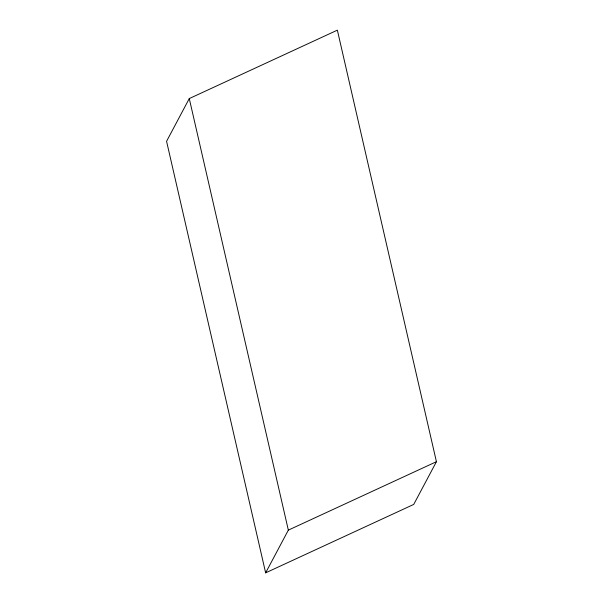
<?xml version="1.0" encoding="UTF-8"?>
<svg xmlns="http://www.w3.org/2000/svg" width="603" height="603" viewBox="0 0 603 603"><rect width="100%" height="100%" fill="white"/><g stroke="black" fill="none" stroke-linecap="round" stroke-linejoin="round"><path stroke-width="0.9" d="M189.274 98.575L166.571 141.298L265.637 572.85L413.726 504.425L436.429 461.702L337.363 30.15L189.274 98.575L288.34 530.127L265.637 572.85M288.34 530.127L436.429 461.702"/></g></svg>
